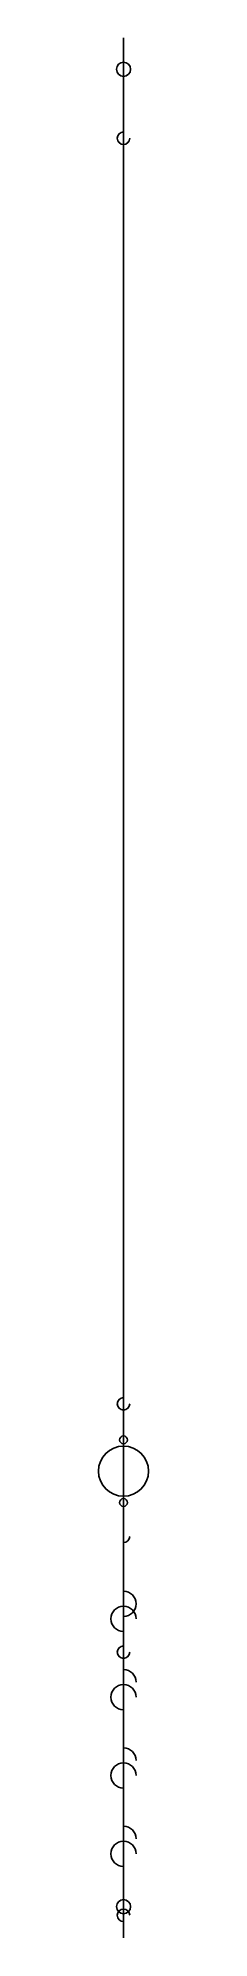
# Model space of a CAD drawing. Header units: millimetres. Extents: x 309 to 325, y -189 to 417.
import ezdxf

# ---------------------------------------------------------------- set-up
doc = ezdxf.new("R2010")
doc.units = ezdxf.units.MM
doc.layers.add('f', color=7, linetype='CONTINUOUS')

msp = doc.modelspace()

# ---------------------------------------------------------------- linework, layer by layer
at = {"layer": 'f'}
for p, q in [((317.16, -189, -76.28), (317.16, 417.5, -76.28)), ((317.16, 417.5, -76.28), (317.16, 417.5, 421.72)), ((317.16, 417.5, 421.72), (317.16, -189, 421.72)), ((317.16, 387.5, 84.72), (317.16, 387.5, 80.72)), ((317.16, 387.5, 390.72), (317.16, 387.5, 386.72)), ((317.16, 387.5, 372.72), (317.16, 387.5, 368.72)), ((317.16, 387.5, 354.72), (317.16, 387.5, 350.72)), ((317.16, 387.5, 336.72), (317.16, 387.5, 332.72)), ((317.16, 387.5, 318.72), (317.16, 387.5, 314.72)), ((317.16, 387.5, 300.72), (317.16, 387.5, 296.72)), ((317.16, 387.5, 282.72), (317.16, 387.5, 278.72)), ((317.16, 387.5, 264.72), (317.16, 387.5, 260.72)), ((317.16, 387.5, 246.72), (317.16, 387.5, 242.72)), ((317.16, 387.5, 228.72), (317.16, 387.5, 224.72)), ((317.16, 387.5, 210.72), (317.16, 387.5, 206.72)), ((317.16, 387.5, 192.72), (317.16, 387.5, 188.72)), ((317.16, 387.5, 174.72), (317.16, 387.5, 170.72)), ((317.16, 387.5, 156.72), (317.16, 387.5, 152.72)), ((317.16, 387.5, 138.72), (317.16, 387.5, 134.72)), ((317.16, 387.5, 120.72), (317.16, 387.5, 116.72)), ((317.16, 387.5, 102.72), (317.16, 387.5, 98.72)), ((317.16, 387.5, 66.72), (317.16, 387.5, 62.72)), ((317.16, 387.5, 48.72), (317.16, 387.5, 44.72)), ((317.16, 387.5, 30.72), (317.16, 387.5, 26.72)), ((317.16, 387.5, 12.72), (317.16, 387.5, 8.72)), ((317.16, 387.5, -5.28), (317.16, 387.5, -9.28)), ((317.16, 387.5, -23.28), (317.16, 387.5, -27.28)), ((317.16, 387.5, -41.28), (317.16, 387.5, -45.28)), ((317.16, 1.5, 86.72), (317.16, 385.5, 86.72)), ((317.16, 385.5, 78.72), (317.16, 1.5, 78.72)), ((317.16, 1.5, 392.72), (317.16, 385.5, 392.72)), ((317.16, 385.5, 384.72), (317.16, 1.5, 384.72)), ((317.16, 1.5, 374.72), (317.16, 385.5, 374.72)), ((317.16, 385.5, 366.72), (317.16, 1.5, 366.72)), ((317.16, 1.5, 356.72), (317.16, 385.5, 356.72)), ((317.16, 385.5, 348.72), (317.16, 1.5, 348.72)), ((317.16, 1.5, 338.72), (317.16, 385.5, 338.72)), ((317.16, 385.5, 330.72), (317.16, 1.5, 330.72)), ((317.16, 1.5, 320.72), (317.16, 385.5, 320.72)), ((317.16, 385.5, 312.72), (317.16, 1.5, 312.72)), ((317.16, 1.5, 302.72), (317.16, 385.5, 302.72)), ((317.16, 385.5, 294.72), (317.16, 1.5, 294.72)), ((317.16, 1.5, 284.72), (317.16, 385.5, 284.72)), ((317.16, 385.5, 276.72), (317.16, 1.5, 276.72)), ((317.16, 1.5, 266.72), (317.16, 385.5, 266.72)), ((317.16, 385.5, 258.72), (317.16, 1.5, 258.72)), ((317.16, 1.5, 248.72), (317.16, 385.5, 248.72)), ((317.16, 385.5, 240.72), (317.16, 1.5, 240.72)), ((317.16, 1.5, 230.72), (317.16, 385.5, 230.72)), ((317.16, 385.5, 222.72), (317.16, 1.5, 222.72)), ((317.16, 1.5, 212.72), (317.16, 385.5, 212.72)), ((317.16, 385.5, 204.72), (317.16, 1.5, 204.72)), ((317.16, 1.5, 194.72), (317.16, 385.5, 194.72)), ((317.16, 385.5, 186.72), (317.16, 1.5, 186.72)), ((317.16, 1.5, 176.72), (317.16, 385.5, 176.72)), ((317.16, 385.5, 168.72), (317.16, 1.5, 168.72)), ((317.16, 1.5, 158.72), (317.16, 385.5, 158.72)), ((317.16, 385.5, 150.72), (317.16, 1.5, 150.72)), ((317.16, 1.5, 140.72), (317.16, 385.5, 140.72)), ((317.16, 385.5, 132.72), (317.16, 1.5, 132.72)), ((317.16, 1.5, 122.72), (317.16, 385.5, 122.72)), ((317.16, 385.5, 114.72), (317.16, 1.5, 114.72)), ((317.16, 1.5, 104.72), (317.16, 385.5, 104.72)), ((317.16, 385.5, 96.72), (317.16, 1.5, 96.72)), ((317.16, 1.5, 68.72), (317.16, 385.5, 68.72)), ((317.16, 385.5, 60.72), (317.16, 1.5, 60.72)), ((317.16, 1.5, 50.72), (317.16, 385.5, 50.72)), ((317.16, 385.5, 42.72), (317.16, 1.5, 42.72)), ((317.16, 1.5, 32.72), (317.16, 385.5, 32.72)), ((317.16, 385.5, 24.72), (317.16, 1.5, 24.72)), ((317.16, 1.5, 14.72), (317.16, 385.5, 14.72)), ((317.16, 385.5, 6.72), (317.16, 1.5, 6.72)), ((317.16, 1.5, -3.28), (317.16, 385.5, -3.28)), ((317.16, 385.5, -11.28), (317.16, 1.5, -11.28)), ((317.16, 1.5, -21.28), (317.16, 385.5, -21.28)), ((317.16, 385.5, -29.28), (317.16, 1.5, -29.28)), ((317.16, 1.5, -39.28), (317.16, 385.5, -39.28)), ((317.16, 385.5, -47.28), (317.16, 1.5, -47.28)), ((317.16, -0.5, 80.72), (317.16, -0.5, 84.72)), ((317.16, -0.5, 386.72), (317.16, -0.5, 390.72)), ((317.16, -0.5, 368.72), (317.16, -0.5, 372.72)), ((317.16, -0.5, 350.72), (317.16, -0.5, 354.72)), ((317.16, -0.5, 332.72), (317.16, -0.5, 336.72)), ((317.16, -0.5, 314.72), (317.16, -0.5, 318.72)), ((317.16, -0.5, 296.72), (317.16, -0.5, 300.72)), ((317.16, -0.5, 278.72), (317.16, -0.5, 282.72)), ((317.16, -0.5, 260.72), (317.16, -0.5, 264.72)), ((317.16, -0.5, 242.72), (317.16, -0.5, 246.72)), ((317.16, -0.5, 224.72), (317.16, -0.5, 228.72)), ((317.16, -0.5, 206.72), (317.16, -0.5, 210.72)), ((317.16, -0.5, 188.72), (317.16, -0.5, 192.72)), ((317.16, -0.5, 170.72), (317.16, -0.5, 174.72)), ((317.16, -0.5, 152.72), (317.16, -0.5, 156.72)), ((317.16, -0.5, 134.72), (317.16, -0.5, 138.72)), ((317.16, -0.5, 116.72), (317.16, -0.5, 120.72)), ((317.16, -0.5, 98.72), (317.16, -0.5, 102.72)), ((317.16, -0.5, 62.72), (317.16, -0.5, 66.72)), ((317.16, -0.5, 44.72), (317.16, -0.5, 48.72)), ((317.16, -0.5, 26.72), (317.16, -0.5, 30.72)), ((317.16, -0.5, 8.72), (317.16, -0.5, 12.72)), ((317.16, -0.5, -9.28), (317.16, -0.5, -5.28)), ((317.16, -0.5, -27.28), (317.16, -0.5, -23.28)), ((317.16, -0.5, -45.28), (317.16, -0.5, -41.28)), ((317.16, -16.5, 352.96), (317.16, -16.5, 196.96)), ((317.16, -18.5, 194.96), (317.16, -60.8, 194.96)), ((317.16, -60.8, 354.96), (317.16, -18.5, 354.96)), ((317.16, -62.8, 196.96), (317.16, -62.8, 352.96)), ((317.16, -78.33, 2.76), (317.16, -78.33, -34.24)), ((317.16, -87.13, 6.76), (317.16, -82.33, 6.76)), ((317.16, -82.33, -38.24), (317.16, -87.13, -38.24)), ((317.16, -91.13, -34.24), (317.16, -91.13, 2.76)), ((317.16, -95.75, 21.22), (317.16, -95.75, 324.22)), ((317.16, -181.75, 326.22), (317.16, -97.75, 326.22)), ((317.16, -97.75, 19.22), (317.16, -181.75, 19.22)), ((317.16, -103.33, 2.76), (317.16, -103.33, -34.24)), ((317.16, -112.13, 6.76), (317.16, -107.33, 6.76)), ((317.16, -107.33, -38.24), (317.16, -112.13, -38.24)), ((317.16, -116.13, -34.24), (317.16, -116.13, 2.76)), ((317.16, -128.33, 2.76), (317.16, -128.33, -34.24)), ((317.16, -132.33, -38.24), (317.16, -137.13, -38.24)), ((317.16, -137.13, 6.76), (317.16, -132.33, 6.76)), ((317.16, -141.13, -34.24), (317.16, -141.13, 2.76)), ((317.16, -153.33, 2.76), (317.16, -153.33, -34.24)), ((317.16, -157.33, -38.24), (317.16, -162.13, -38.24)), ((317.16, -162.13, 6.76), (317.16, -157.33, 6.76)), ((317.16, -166.13, -34.24), (317.16, -166.13, 2.76)), ((317.16, -183.75, 21.22), (317.16, -183.75, 324.22)), ((317.16, -189, -76.28), (317.16, -189, 421.72))]:
    msp.add_line(p, q, dxfattribs=at)
for centre, radius in [((317.16, 407.5, 384.22), 2.25), ((317.16, 407.5, -38.78), 2.25), ((317.16, -30, -5.74), 1.25), ((317.16, -30, -25.74), 1.25), ((317.16, -40, -15.74), 8), ((317.16, -50, -5.74), 1.25), ((317.16, -50, -25.74), 1.25), ((317.16, -179, -38.78), 2.25), ((317.16, -179, 384.22), 2.25)]:
    msp.add_circle(centre, radius, dxfattribs=at)
for centre, radius, start, end in [((317.16, 385.5, 84.72), 2, 90, 0), ((317.16, 385.5, 390.72), 2, 90, 0), ((317.16, 385.5, 372.72), 2, 90, 0), ((317.16, 385.5, 354.72), 2, 90, 0), ((317.16, 385.5, 336.72), 2, 90, 0), ((317.16, 385.5, 318.72), 2, 90, 0), ((317.16, 385.5, 300.72), 2, 90, 0), ((317.16, 385.5, 282.72), 2, 90, 0), ((317.16, 385.5, 264.72), 2, 90, 0), ((317.16, 385.5, 246.72), 2, 90, 0), ((317.16, 385.5, 228.72), 2, 90, 0), ((317.16, 385.5, 210.72), 2, 90, 0), ((317.16, 385.5, 192.72), 2, 90, 0), ((317.16, 385.5, 174.72), 2, 90, 0), ((317.16, 385.5, 156.72), 2, 90, 0), ((317.16, 385.5, 138.72), 2, 90, 0), ((317.16, 385.5, 120.72), 2, 90, 0), ((317.16, 385.5, 102.72), 2, 90, 0), ((317.16, 385.5, 66.72), 2, 90, 0), ((317.16, 385.5, 48.72), 2, 90, 0), ((317.16, 385.5, 30.72), 2, 90, 0), ((317.16, 385.5, 12.72), 2, 90, 0), ((317.16, 385.5, -5.28), 2, 90, 0), ((317.16, 385.5, -23.28), 2, 90, 0), ((317.16, 385.5, -41.28), 2, 90, 0), ((317.16, 385.5, 80.72), 0, 90, 0), ((317.16, 385.5, 386.72), 0, 90, 0), ((317.16, 385.5, 368.72), 0, 90, 0), ((317.16, 385.5, 350.72), 0, 90, 0), ((317.16, 385.5, 332.72), 0, 90, 0), ((317.16, 385.5, 314.72), 0, 90, 0), ((317.16, 385.5, 296.72), 0, 90, 0), ((317.16, 385.5, 278.72), 0, 90, 0), ((317.16, 385.5, 260.72), 0, 90, 0), ((317.16, 385.5, 242.72), 0, 90, 0), ((317.16, 385.5, 224.72), 0, 90, 0), ((317.16, 385.5, 206.72), 0, 90, 0), ((317.16, 385.5, 188.72), 0, 90, 0), ((317.16, 385.5, 170.72), 0, 90, 0), ((317.16, 385.5, 152.72), 0, 90, 0), ((317.16, 385.5, 134.72), 0, 90, 0), ((317.16, 385.5, 116.72), 0, 90, 0), ((317.16, 385.5, 98.72), 0, 90, 0), ((317.16, 385.5, 62.72), 0, 90, 0), ((317.16, 385.5, 44.72), 0, 90, 0), ((317.16, 385.5, 26.72), 0, 90, 0), ((317.16, 385.5, 8.72), 0, 90, 0), ((317.16, 385.5, -9.28), 0, 90, 0), ((317.16, 385.5, -27.28), 0, 90, 0), ((317.16, 385.5, -45.28), 0, 90, 0), ((317.16, 1.5, 84.72), 2, -90, -90), ((317.16, 1.5, 390.72), 2, -90, -90), ((317.16, 1.5, 372.72), 2, -90, -90), ((317.16, 1.5, 354.72), 2, -90, -90), ((317.16, 1.5, 336.72), 2, -90, -90), ((317.16, 1.5, 318.72), 2, -90, -90), ((317.16, 1.5, 300.72), 2, -90, -90), ((317.16, 1.5, 282.72), 2, -90, -90), ((317.16, 1.5, 264.72), 2, -90, -90), ((317.16, 1.5, 246.72), 2, -90, -90), ((317.16, 1.5, 228.72), 2, -90, -90), ((317.16, 1.5, 210.72), 2, -90, -90), ((317.16, 1.5, 192.72), 2, -90, -90), ((317.16, 1.5, 174.72), 2, -90, -90), ((317.16, 1.5, 156.72), 2, -90, -90), ((317.16, 1.5, 138.72), 2, -90, -90), ((317.16, 1.5, 120.72), 2, -90, -90), ((317.16, 1.5, 102.72), 2, -90, -90), ((317.16, 1.5, 66.72), 2, -90, -90), ((317.16, 1.5, 48.72), 2, -90, -90), ((317.16, 1.5, 30.72), 2, -90, -90), ((317.16, 1.5, 12.72), 2, -90, -90), ((317.16, 1.5, -5.28), 2, -90, -90), ((317.16, 1.5, -23.28), 2, -90, -90), ((317.16, 1.5, -41.28), 2, -90, -90), ((317.16, 1.5, 80.72), 0, -90, -90), ((317.16, 1.5, 386.72), 0, -90, -90), ((317.16, 1.5, 368.72), 0, -90, -90), ((317.16, 1.5, 350.72), 0, -90, -90), ((317.16, 1.5, 332.72), 0, -90, -90), ((317.16, 1.5, 314.72), 0, -90, -90), ((317.16, 1.5, 296.72), 0, -90, -90), ((317.16, 1.5, 278.72), 0, -90, -90), ((317.16, 1.5, 260.72), 0, -90, -90), ((317.16, 1.5, 242.72), 0, -90, -90), ((317.16, 1.5, 224.72), 0, -90, -90), ((317.16, 1.5, 206.72), 0, -90, -90), ((317.16, 1.5, 188.72), 0, -90, -90), ((317.16, 1.5, 170.72), 0, -90, -90), ((317.16, 1.5, 152.72), 0, -90, -90), ((317.16, 1.5, 134.72), 0, -90, -90), ((317.16, 1.5, 116.72), 0, -90, -90), ((317.16, 1.5, 98.72), 0, -90, -90), ((317.16, 1.5, 62.72), 0, -90, -90), ((317.16, 1.5, 44.72), 0, -90, -90), ((317.16, 1.5, 26.72), 0, -90, -90), ((317.16, 1.5, 8.72), 0, -90, -90), ((317.16, 1.5, -9.28), 0, -90, -90), ((317.16, 1.5, -27.28), 0, -90, -90), ((317.16, 1.5, -45.28), 0, -90, -90), ((317.16, -18.5, 352.96), 2, 90, 0), ((317.16, -18.5, 196.96), 0, 90, 0), ((317.16, -60.8, 196.96), 2, -90, 0), ((317.16, -60.8, 352.96), 0, -90, 0), ((317.16, -82.33, 2.76), 4, -90, 90), ((317.16, -87.13, -34.24), 4, 0, -90), ((317.16, -82.33, -34.24), 0, 0, 90), ((317.16, -87.13, 2.76), 0, 0, -90), ((317.16, -97.75, 324.22), 2, 90, 0), ((317.16, -97.75, 21.22), 0, 90, 0), ((317.16, -112.13, -34.24), 4, 0, -90), ((317.16, -107.33, 2.76), 4, 0, 90), ((317.16, -107.33, -34.24), 0, 0, 90), ((317.16, -112.13, 2.76), 0, 0, -90), ((317.16, -137.13, -34.24), 4, 0, -90), ((317.16, -132.33, 2.76), 4, 0, 90), ((317.16, -132.33, -34.24), 0, 0, 90), ((317.16, -137.13, 2.76), 0, 0, -90), ((317.16, -157.33, 2.76), 4, 0, 90), ((317.16, -157.33, -34.24), 0, 0, 90), ((317.16, -162.13, -34.24), 4, 0, -90), ((317.16, -162.13, 2.76), 0, 0, -90), ((317.16, -181.75, 324.22), 2, 0, -90), ((317.16, -181.75, 21.22), 0, 0, -90)]:
    msp.add_arc(centre, radius, start, end, dxfattribs=at)

doc.saveas('drawing.dxf')
